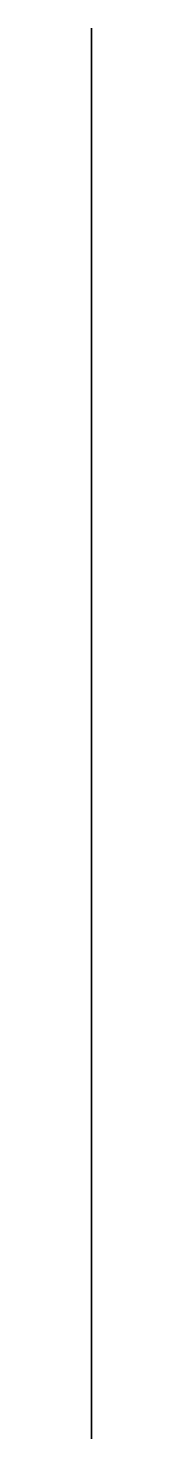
# Model space of a CAD drawing. Header units: millimetres. Extents: x 621 to 621, y -1008 to -888.
import ezdxf

# ---------------------------------------------------------------- set-up
doc = ezdxf.new("R2010")
doc.units = ezdxf.units.MM

msp = doc.modelspace()

# ---------------------------------------------------------------- linework, layer by layer
at = {"extrusion": (-1, 0, 0)}
msp.add_circle((948, 2002.01, -620.65), 60, dxfattribs=at)

doc.saveas('drawing.dxf')
